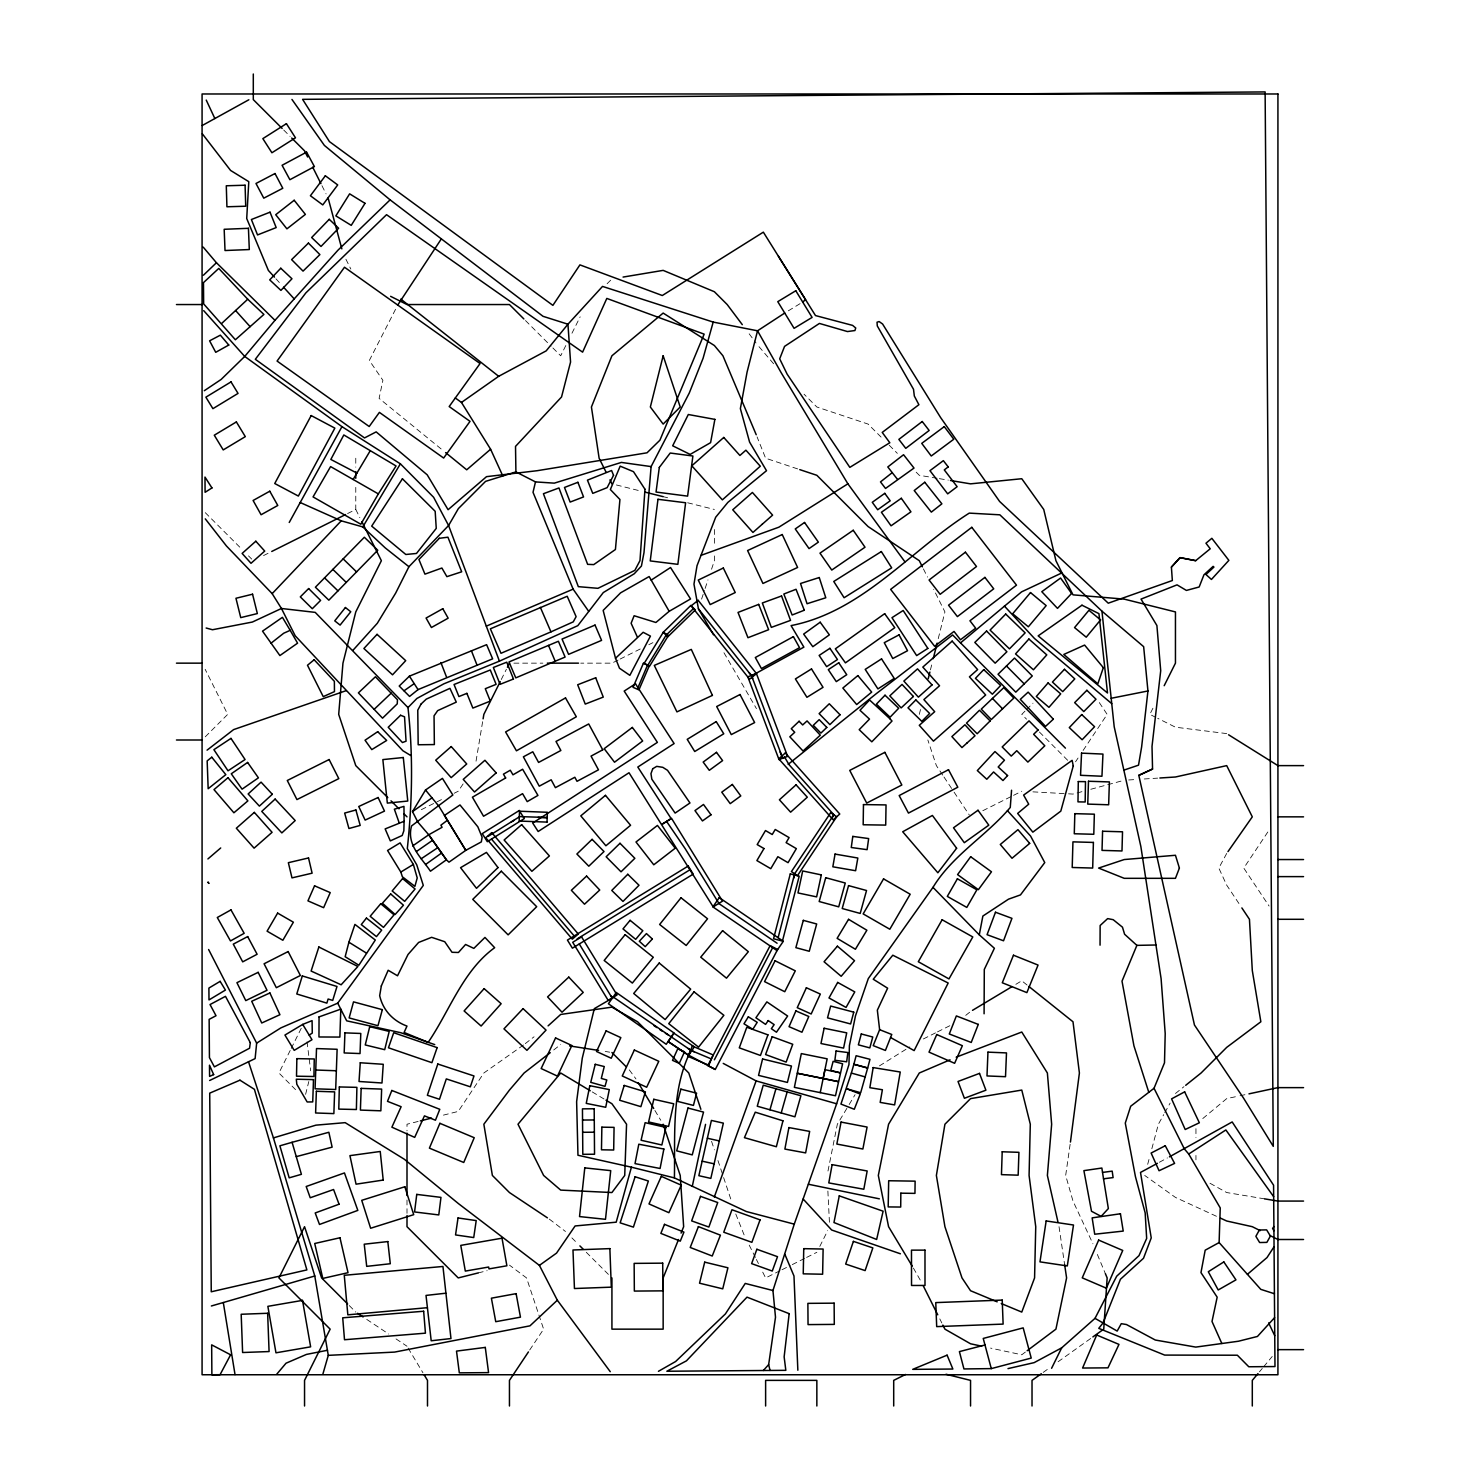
<?xml version="1.0" encoding="UTF-8"?>
<svg xmlns="http://www.w3.org/2000/svg" width="1480" height="1480" viewBox="0 0 1480 1480"><rect width="100%" height="100%" fill="white"/><g stroke="black" fill="none" stroke-linecap="round" stroke-linejoin="round"><path stroke-width="0.75" stroke-dasharray="5 3.75" d="M1070.133 1144.281L1065.674 1175.453L1073 1201.076L1092.925 1243.774M476.042 761.164L483.109 718.836M827.986 1171.013L837.347 1124.227L847.985 1106.504M305.601 1094.349L308.802 1081.547M919.302 714.377L920.986 707.699M930.439 669.83L932.123 663.151M938.246 638.657L944.924 611.924L933.658 589.373M1147.685 1164.316L1149.479 1157.638M1151.847 1148.739L1158.378 1124.227L1163.724 1114.625M701.576 599.123L704.424 590.576M705.127 588.448L707.976 579.901M711.547 569.226L714.377 560.698L714.377 554.001M565.823 345.525L560.698 355.774L552.688 347.763M571.965 333.222L580.16 316.831M290.191 1050.467L278.925 1073L296.536 1090.612M291.227 1048.414L301.457 1027.916M501.257 679.542L506.382 669.293M819.809 1246.401L827.69 1230.639M1152.92 708.236L1149.849 714.377L1155.751 717.338M395.549 309.302L369.334 360.454L382.894 380.323L379.102 398.379L443.871 451.178M1226.698 853.442L1218.817 868.076L1226.698 885.151L1240.61 906.019M1164.797 1112.701L1170.125 1103.1M849.168 1104.524L855.07 1094.682M463.111 783.919L458.227 791.226L454.138 793.28M529.692 1350.019L543.623 1329.151L526.547 1277.925L509.453 1265.123M1075.534 761.812L1078.069 758.019M1083.12 750.434L1107.151 714.377L1098.308 701.095M1267.805 832.019L1243.774 868.076L1269.063 906.019M1259.425 1371.849L1262.274 1368.427M1263.698 1366.725L1272.227 1356.476M607.115 283.735L611.924 278.925M205.276 736.799L227.698 714.377L205.147 669.293M1024.974 711.177L1021.773 714.377L1026.565 719.188M1026.565 709.586L1032.985 703.185M1202.777 1118.547L1226.698 1098.623L1237.835 1096.236M965.737 1015.373L970.547 1011.524M1175.453 1093.498L1184 1086.653M523.513 1044.991L483.849 1073L458.227 1111.425L440.411 1115.883M525.271 1043.622L534.058 1036.795M553.724 1049.967L560.698 1044.547M1025.362 1352.073L1021.773 1354.774L990.583 1348.095M1043.197 1372.404L1048.784 1368.408M1058.089 1361.748L1091.074 1338.198M879.453 1065.878L909.812 1046.915M788.322 310.837L800.902 303.141M1015.854 984.33L1021.773 980.778L1027.064 985.033M1159.395 1162.244L1167.424 1157.915M263.551 555.574L269.693 552.502M347.578 513.56L355.774 509.453L355.774 484.959M618.067 660.08L611.924 663.151L580.734 663.151M620.12 659.062L640.618 648.813M648.813 644.707L652.902 642.653M421.338 809.671L443.889 798.404M982.831 810.707L1011.524 796.351M1013.578 795.334L1021.773 791.226M923.354 1038.96L935.49 1032.892M937.506 1031.875L953.694 1023.79M779.96 1270.746L765.623 1277.925L762.533 1271.783M782.014 1269.729L790.209 1265.622M792.263 1264.605L804.547 1258.463M806.6 1257.427L816.849 1252.302M1081.917 791.671L1073 794.076L1068.542 793.835M1090.816 789.265L1124.227 780.256M418.137 1121.452L407 1124.227L407 1130.905M478.28 1272.911L487.179 1270.691M1240.055 1095.755L1246.734 1094.312M1128.685 779.979L1135.364 779.553M1144.281 778.98L1157.638 778.129M513.912 663.151L542.864 663.151M1032.911 791.856L1066.322 793.706M1226.698 733.599L1175.453 727.198L1157.73 718.318M605.246 1051.466L609.705 1052.169M937.136 478.28L919.302 475.302L916.194 472.194M939.356 478.651L948.273 480.13M1264.567 1198.856L1226.698 1192.547L1209.401 1182.927M616.383 484.959L640.877 491.082M663.151 496.651L667.61 497.761M687.663 502.774L714.377 509.453M797.627 468.901L765.623 458.227L757.076 436.878M1216.449 1216.283L1175.453 1197.413L1144.725 1175.453M592.222 1091.907L604.043 1099.011M549.302 1219.095L565.49 1231.489M366.744 1319.402L388.704 1334.035M396.029 1338.919L407 1346.227M881.081 437.081L868.076 424.075L816.849 407L804.047 394.198M889.221 445.221L897.343 453.343M773.615 363.766L757.39 344.785M1039.386 731.99L1068.19 760.812M525.474 320.55L551.078 346.172M283.735 130.037L290.136 136.438M205.276 512.672L242.11 549.487M248.511 555.888L251.711 559.088M629.259 1069.855L635.956 1078.92M571.89 1237.89L576.701 1242.701M586.302 1252.302L608.724 1274.724M349.262 1305.564L355.774 1312.076M275.983 278.814L280.534 283.827M749.158 333.814L756.002 342.953M942.705 775.095L936.378 765.623L927.849 740M943.981 777L952.824 790.283M954.101 792.188L969.27 814.943M913.401 1268.064L921.356 1282.013M654.882 1110.444L660.783 1120.286M408.147 1348.132L422.947 1372.793M723.961 652.754L756.465 708.661M923.409 568.894L927.498 577.089M939.8 1318.902L941.854 1323.009M321.956 185.685L326.062 193.88M345.913 259.222L350.834 269.064M744.107 1234.894L735.726 1213.878M749.213 1245.142L755.374 1257.427M756.391 1259.48L758.445 1263.587M355.774 509.453L359.862 517.667M1097.364 1254.448L1105.375 1273.651M711.547 1141.302L714.377 1149.849M717.948 1160.524L722.924 1175.453M723.627 1177.599L731.453 1201.076M1059.033 1226.698L1064.62 1264.567M307.045 1041.809L310.671 1070.78M827.875 1191.048L829.429 1222.239M1195.951 1128.685L1195.951 1137.602M1195.951 1155.418L1195.951 1159.876M714.377 529.507L714.377 545.102M407 1199.966L407 1213.322M355.774 458.227L355.774 467.144"/><path stroke-width="1.5" d="M984.089 1013.782L984.293 969.437L994.394 948.273L979.279 934.842L932.992 887.352C952.639 854.996 986.346 835.885 1010.267 807.451L1011.562 790.227M932.992 887.352L868.298 978.595L855.477 1015.872L849.409 1045.657L848.965 1064.49L836.644 1103.784L794.26 1224.145L746.364 1211.546L674.399 1177.895C675.287 1134.938 671.014 1089.965 691.012 1050.282L688.107 1048.487M404.096 821.289L403.855 830.761L402.209 835.479L390.313 840.899L385.151 828.911L404.096 821.289L403.966 806.378L394.365 809.19L399.322 823.232M209.624 1080.493L255.115 1058.607L256.65 1043.141L280.83 1027.916L337.718 1003.144L423.299 885.41L416.768 864.875L407.315 848.558C412.365 801.642 413.197 754.467 407.981 707.57L315.221 612.387L281.459 608.484L252.377 622.044L212.491 629.74L206.146 628.02M1274.428 1293.742L1260.793 1289.358L1219.113 1242.571L1220.242 1207.92L1188.717 1154.03L1184.296 1148.813L1154.03 1088.281L1164.501 1062.807L1165.204 1033.558L1161.097 978.65L1140.858 846.542L1114.199 726.754L1101.953 611.166L999.851 514.818L969.252 513.116C910.237 550.56 862.433 611.591 791.079 625.596L803.88 647.149L752.728 675.158M315.758 1070.022L316.517 1048.562L337.125 1049.283L335.683 1089.52L315.074 1088.799L315.758 1070.022L336.349 1070.762M547.008 822.103L547.396 812.279L519.517 811.225L519.147 821.048L547.027 822.103M1101.953 611.166L1143.652 646.668L1147.944 690.975L1141.635 746.901L1138.527 765.16L1123.857 770.137M784.733 313.039L757.538 330.799L713.193 322.085L703.093 358.253L689.273 393.032L651.107 466.589L643.985 552.651L641.432 566.045L634.273 573.74L603.304 592.555L577.811 625.652L499.426 661.153L443.834 683.834L416.879 698.468L407.981 707.57M1070.447 1142.042L1079.401 1073L1073 1021.773L1028.841 986.439M770.044 1370.443L768.657 1364.616L775.502 1317.218L772.949 1290.523L794.26 1224.145M483.109 718.836L483.849 714.377L500.24 681.596M979.279 934.842L982.868 916.046L1008.546 899.155L1020.479 894.901L1044.751 862.581L1030.617 836.108L1007.418 810.652M823.139 1078.495L838.42 1081.639L797.295 1073.259L823.139 1078.495L827.172 1058.829L801.327 1053.593L794.371 1087.356L835.497 1095.755L842.601 1063.769L833.129 1061.327L830.779 1070.392L840.252 1072.833L824.971 1069.689L820.235 1092.629M692.27 1186.423L705.553 1124.356M707.366 1138.25L711.399 1120.434L723.35 1123.135L710.826 1178.395L698.856 1175.694L707.366 1138.25L719.336 1140.932M352.925 650.349L377.308 623.284L395.66 593.11L408.924 566.711L448.588 525.511L458.375 508.602L485.57 481.37L515.909 471.898L535.482 481.907L533.022 492.322L573.13 589.151L588.615 611.221M928.219 678.746L929.884 672.068M933.233 658.693L937.136 643.115M778.11 937.746L794.649 873.755L833.777 814.796M793.613 878.288L794.464 874.976M348.91 942.224L345.154 956.709L358.863 965.219L375.31 940.022L354.923 924.408L348.91 942.224L366.466 953.12M674.399 1177.895L631.423 1167.184L616.198 1222.184L575.11 1225.958L556.535 1253.116L539.404 1265.382L458.56 1203.703L404.355 1159.265L345.173 1122.654L315.943 1125.152L273.43 1137.898L248.492 1061.641M851.37 1073.074L840.936 1104.08L854.293 1109.26L860.25 1094.053L846.912 1088.855L860.676 1092.721L867.65 1068.116L853.868 1064.268L856.125 1055.721L869.981 1059.329L867.724 1067.876L853.868 1064.268L851.37 1073.074L865.153 1076.922M769.952 1109.796L775.946 1088.744M781.2 1112.96L787.175 1091.907L800.902 1095.755L794.927 1116.808L781.2 1112.96L757.26 1106.226L763.236 1085.173L787.175 1091.907M322.936 1373.902L328.282 1355.347L314.778 1276.001L273.43 1137.898M714.322 1196.968L756.114 1080.899L723.239 1063.399M904.909 561.808L847.892 483.83L781.126 372.627L757.538 330.799L747.067 372.146L740.37 408.628L749.583 442.076L766.51 470.714L727.883 502.368L715.691 517.223L697.024 565.712L693.972 584.156L698.43 608.835L713.527 634.791M678.524 1239.5L663.151 1277.925L663.151 1329.151L611.924 1329.151L611.924 1277.925M681.077 1233.099L683.649 1226.698L680.226 1175.453L663.151 1124.227M879.62 1029.673L873.219 1045.639L885.41 1050.448L891.774 1034.483L879.62 1029.673L877.344 1010.174L887.63 988.196L873.255 979.242L892.792 955.211L948.181 983.016L914.141 1050.597L890.572 1037.517M1155.936 944.999L1136.88 945.369L1122.006 981.129L1133.939 1045.861L1148.795 1092.314L1130.702 1106.226L1125.281 1123.08L1135.456 1176.711L1145.168 1212.879L1146.667 1238.427L1138.989 1255.651L1116.697 1276.204L1095.015 1318.347L1061.678 1347.855L1034.15 1362.636L1007.991 1368.611M637.954 687.645L647.482 665.26M1051.595 1368.279L1061.678 1347.855M507.418 667.258L509.453 663.151M1164.187 685.702L1175.453 663.151L1175.453 611.924L1124.227 599.123L1073 594.849L1055.925 560.698L1043.733 509.453L1021.773 478.724L970.547 483.849L950.493 480.501M397.639 305.213L441.355 238.872M714.377 1059.791L772.653 947.644M715.265 1069.467L777.611 949.476L770.137 945.591L707.792 1065.6L715.265 1069.467L687.812 1054.722L668.165 1041.532L673.752 1033.114L694.324 1046.878L688.644 1055.351L668.072 1041.569M289.229 522.477L341.954 426.647L244.718 356.44L203.704 310.652M378.344 493.895L360.824 524.216L313.057 496.91L330.595 466.589L378.344 493.895L396.048 465.96L343.822 434.954L330.836 459.447L356.902 473.101L370.204 450.771M353.147 479.483L356.902 473.101M300.2 502.516L341.251 520.831L362.804 526.917L400.377 463.832L341.954 426.647M412.643 845.95L428.738 834.776L446.405 859.806L428.738 834.776L417.804 822.066L412.513 811.614L425.519 790.005L442.428 778.369L452.862 795.001L411.57 825.933C406.279 844.543 421.153 857.438 430.458 871.202L446.405 859.806L448.977 862.174L465.793 850.352L481.333 841.898L482.11 837.199L477.837 826.802L460.003 804.954L444.425 815.462L465.793 850.352L438.968 806.304L425.519 790.005M647.704 665.371L666.074 635.235L693.38 608.65M1274.058 1246.752L1267.01 1257.574L1247.418 1274.317M832.593 817.015L833.98 814.925L788.951 764.568L784.308 756.576M528.434 1351.925L509.453 1380.378L509.453 1406M654.049 1025.696L656.898 1027.583M659.729 1029.488L662.559 1031.394M665.408 1033.281L668.387 1034.983M631.423 1167.184L577.959 1155.251L576.627 1101.694L582.269 1058.182L594.312 1008.657L613.701 997.335L690.938 1050.393L711.27 1058.903M1273.91 1226.55L1272.597 1228.437L1273.928 1230.75M1227.975 851.611L1252.302 816.849L1226.698 765.623L1175.453 777L1159.876 777.999M455.322 397.972L449.18 406.556L470.029 421.356L443.649 458.042L379.398 412.384L369.204 426.518L277.075 361.065L344.489 267.233L480.075 363.525L455.322 397.972L461.464 402.449L490.602 449.236L502.83 475.987M1274.613 1317.607L1257.445 1336.458L1238.446 1341.232L1195.766 1347.096L1155.307 1340.029L1126.428 1324.526L1121.285 1323.675L1117.178 1331.075L1095.015 1318.347M1258 1373.551L1252.302 1380.378L1252.302 1406M713.193 322.085L602.527 286.417L567.95 324.213L543.03 316.313L390.11 199.856L338.014 250.139L274.966 320.328L244.718 356.44L221.149 379.435L204.314 390.702M276.704 1374.254L286.029 1363.21L306.434 1354.422L327.524 1350.26M763.347 1370.498L768.657 1364.616M1171.402 567.118L1180.023 557.646L1195.673 560.679L1210.233 548.784L1205.96 543.216L1211.842 538.313L1228.862 560.365L1211.436 579.457L1205.941 574.499L1213.933 567.081L1213.119 566.377L1203.961 574.795L1199.152 586.987L1186.405 590.428L1177.044 584.859L1141.024 599.104L1156.898 625.522L1160.708 670.718L1152.014 746.364L1152.55 769.045L1138.805 775.354L1194.453 1025.011L1243.607 1098.216L1273.281 1146.371L1265.123 91.927L302.586 99.345L329.43 141.599L552.891 305.361L579.92 264.883L662.3 295.519L763.347 232.156L815.499 315.573L852.61 325.397L855.736 328.005L854.922 330.539L847.448 331.557L819.421 323.436L784.567 346.375L779.683 358.826L787.138 374.144L849.835 467.365L889.813 442.742L882.228 432.419L918.895 404.706L914.326 396.011L913.512 389.277L877.288 325.933L877.029 322.214L879.12 321.549L882.58 323.99L940.633 417.582L999.611 501.461L1108.261 603.192L1172.345 580.53L1171.402 567.118L1180.06 557.646L1195.673 560.679M410.719 755.503L402.911 750.767L295.204 635.79L281.459 608.484L272.172 593.647L341.251 520.831M324.564 577.866L315.407 587.209L328.838 600.177L377.752 550.245L364.339 537.259L324.564 577.866L337.976 590.871M1006.474 665.982L1014.522 658.063L1032.282 675.953L1015.78 692.159L998.038 674.251L1006.474 665.982L1024.216 683.89M615.514 658.267L643.153 632.293L650.442 636.104L629.851 675.343L619.473 668.22L615.514 658.267L603.155 610.426L620.582 592.851L649.147 576.553L669.182 611.314L655.899 622.488L634.125 615.736L631.109 623.246L637.344 637.048M409.424 676.157L399.212 686.035L409.572 696.433L418.045 689.606L492.637 658.841L486.605 644.67L409.424 676.157L418.045 689.606M203.426 275.225L216.431 262.737L203.204 247.123M992.488 698.412L981.259 709.124L991.323 719.539L1013.819 698.061L1003.773 687.645L992.488 698.412L1002.552 708.827M374.144 709.327L391.164 693.195L397.473 699.744L397.232 703.87L382.543 718.17L358.401 692.88L375.421 676.785L391.164 693.195M539.404 1265.382L557.331 1300.217L529.97 1325.84L394.605 1352.091L328.282 1355.347M221.871 323.269L247.733 299.238L263.903 314.426L235.376 339.753L203.648 303.9L203.482 282.625L218.763 268.417L247.733 299.238M490.602 449.236L466.718 469.808L445.61 452.603M207.922 858.937L220.705 847.966M788.174 764.346L876.623 693.399L952.639 634.957L960.52 642.894L1021.589 591.852L1061.567 573.056M802.697 302.05L805.564 299.663L778.424 256.262M1185.702 1085.303L1201.076 1073L1226.698 1047.378L1260.849 1021.773L1252.302 970.547L1249.453 919.302L1241.868 907.924M749.158 672.734L752.654 676.712M751.266 675.398L752.691 678.469M271.099 643.153L283.735 633.218L290.191 630.332L297.572 643.171L279.887 655.566L262.534 631.146L282.421 617.345L290.191 630.332M892.237 472.638L880.489 481.907L885.521 488.455L914.011 468.069L903.559 454.73L887.797 466.959L897.454 479.298M548.1 1025.862L560.698 1014.448L611.924 1007.14L637.547 1021.773L688.774 1073L700.873 1109.297M550.245 1052.668L524.105 1073L509.453 1090.076L483.849 1124.227L492.377 1175.453L509.453 1192.547L547.415 1217.836M207.071 750.157L233.618 729.603L346.154 690.66M1148.795 1092.314L1154.03 1088.281M447.33 820.346L440.911 825.174L442.076 827.302L428.738 834.776M1027.157 1350.722L1055.925 1329.151L1066.599 1277.925L1064.62 1264.567M425.574 864.487L441.539 853.072M1041.328 1373.736L1032.023 1380.378L1032.023 1406M1092.888 1336.902L1103.747 1329.151L1107.151 1277.925L1105.375 1273.651M412.513 811.614L431.993 797.868M404.059 690.772L414.197 683.63M461.464 402.449L498.686 376.309L546.176 350.871L567.95 324.213L570.559 362.045L561.53 396.992L515.521 446.387L515.909 471.898M416.509 851.463L432.586 840.288M666.629 821.474L685.221 848.725L718.67 903.004M421.208 858.752L437.673 847.744M651.182 580.123L670.533 567.524L690.549 598.956L669.182 611.314M1188.717 1154.03L1225.866 1129.961L1273.67 1196.691M309.19 1035.075L312.28 1033.095L312.077 1020.645L302.716 1024.401L284.937 1035.057L294.206 1050.356L311.984 1039.718L302.716 1024.401M847.892 483.83L778.85 527.195L701.002 555.37M488.012 836.441L519.758 816.59L547.212 817.496M511.137 822.121L514.041 820.327M577.089 938.968L690.235 869.593M612.239 998.186L611.277 996.133M400.821 872.053L413.364 864.431L400.1 842.86L387.557 850.482L400.821 872.053L402.394 876.808L414.9 886.354L417.231 877.955L413.364 864.431M972.508 1010.341L1011.913 986.698M658.434 1371.312L675.601 1361.526L725.404 1313.926L745.236 1283.438L772.949 1290.523M202.279 125.486L248.844 99.77M1219.113 1242.571L1205.183 1250.193L1200.965 1272.615L1217.17 1297.183L1212.009 1321.474L1221.833 1343.507M1157.379 1163.336L1140.506 1172.438L1151.236 1237.909L1143.504 1258.277L1120.453 1279.238L1103.044 1322.935L1098.77 1328.356L1164.668 1355.088L1237.354 1355.217L1248.787 1366.762L1274.983 1366.558L1273.577 1185.203L1232.174 1121.951L1169.441 1156.842M271.746 551.466L345.525 514.577M905.52 1374.476L893.698 1380.378L893.698 1406M1138.767 775.354L1152.55 769.045M550.967 631.868L573.26 621.859L576.109 616.66L567.21 596.274L490.361 628.815L500.98 653.291L550.967 631.868L540.366 607.374M950.049 1059.828L919.302 1073L888.574 1124.227L878.325 1175.453L888.574 1226.698L912.216 1266.103M956.191 1057.183L1021.773 1032.023L1047.378 1073L1051.651 1124.227L1047.378 1175.453L1058.015 1222.239M499.426 661.153L486.31 626.151L573.13 589.151M555.185 661.227L515.78 677.877L509.009 661.949L558.404 641.265L565.101 657.083L555.185 661.227L548.507 645.41M780.127 752.025L782.772 758.334L751.377 675.324M211.363 1305.989L314.778 1276.001M292.096 1142.301L279.887 1145.816L289.192 1177.84L301.402 1174.324L292.096 1142.301L328.856 1132.274L332.131 1147.148L296.259 1156.639M991.286 1368.611L1031.227 1358.067L1023.18 1327.875L983.238 1338.438L991.286 1368.611L963.942 1368.945L959.41 1351.61L984.995 1344.968M420.357 1120.897L431.494 1118.103M478.28 1272.911L458.227 1277.925L407 1226.698L407 1215.561M1248.972 1093.85L1277.925 1087.633L1303.547 1087.633M1111.166 698.283L1147.944 690.975M623.062 277.075L663.151 270.377L714.377 291.726L727.198 304.547L742.294 324.657M1102.545 1172.438L1112.183 1171.124L1113.108 1177.599L1103.525 1178.802L1101.86 1168.034L1083.897 1170.643L1091.5 1211.269L1101.139 1216.375L1108.354 1208.568L1103.525 1178.802M445.795 1293.206L426.018 1295.426L431.198 1340.769L450.975 1338.549L442.946 1266.473L344.267 1275.298L347.837 1314.832L427.406 1307.691M582.528 1120.045L594.276 1119.953M582.639 1132.293L594.368 1132.2M176.453 304.547L202.076 304.547M176.453 663.151L202.076 663.151M547.323 663.151L578.514 663.151M176.453 740L202.076 740M1303.547 765.623L1277.925 765.623L1228.585 734.783M1277.925 816.849L1303.547 816.849M1277.925 859.547L1303.547 859.547M1277.925 876.623L1303.547 876.623M1277.925 919.302L1303.547 919.302M1303.547 1201.076L1277.925 1201.076L1264.567 1198.856M1303.547 1239.5L1277.925 1239.5L1270.043 1235.56M1277.925 1349.649L1303.547 1349.649M538.017 817.404L547.193 817.755M535.482 481.907L554.297 483.146L621.36 462.426L651.107 466.589M569.596 1045.916L598.567 1050.43M808.432 1184.259L879.361 1198.837M981.684 1346.171L970.547 1343.784L944.924 1329.151L942.871 1325.062M702.168 1161.171L714.119 1163.835M645.336 492.193L663.151 496.651M946.035 1374.254L970.547 1380.378L970.547 1406M756.114 1080.899L836.644 1103.784M900.395 1253.782L831.668 1230.01L803.178 1199.059M799.774 469.623L816.849 475.302L868.076 526.547L919.302 560.698L922.373 566.84M434.75 1044.602L400.895 1032.744L346.69 1020.83L337.718 1003.144M997.187 1301.827L970.547 1290.727L962 1277.925L944.924 1226.698L936.378 1175.453L944.924 1124.227L970.547 1098.623L1021.773 1090.076L1030.302 1124.227L1029.081 1175.453L1035.741 1226.698L1034.576 1277.925L1021.773 1312.076L1001.276 1303.547M690.975 1050.393L694.101 1051.744M1220.538 1218.17L1226.698 1221L1252.302 1226.698L1260.183 1230.639M390.609 296.333L407 304.547L509.453 304.547L523.865 318.94M590.243 1090.742L560.698 1073L518 1124.227L543.623 1175.453L560.698 1190.105L611.924 1192.547L624.726 1175.453L626.558 1124.227L611.924 1103.747L606.005 1100.195M357.605 1313.297L363.081 1316.96M718.744 903.466L777.093 943.241M400.784 299.089L498.686 376.309M408.924 566.711L385.281 547.933L362.804 526.917M390.11 199.856L324.397 145.429L291.949 99.438M1111.739 703.648L1034.52 638.528L1004.42 606.097M1136.88 945.369L1124.597 934.25L1122.469 927.183L1113.201 919.691L1107.651 918.599L1100.139 925.518L1100.047 945.184M332.852 569.393L346.264 582.399M343.157 558.885L356.55 571.89M216.431 262.737L274.966 320.328M282.125 128.427L253.302 99.623L253.302 74M291.726 138.047L304.547 150.849L307.618 156.991M387.797 797.627L355.774 765.623L338.698 714.377L342.953 663.151L355.774 611.924L381.378 560.698L361.916 521.755M390.998 800.828L398.99 808.838M403.8 813.649L407 816.849M611.924 1052.502L626.114 1066.692M579.901 1245.901L583.101 1249.102M347.634 1303.954L321.623 1277.925L304.547 1226.698L278.925 1277.925L330.151 1329.151L304.547 1380.378L304.547 1406M960.52 642.894L1065.434 748.14M400.377 463.832L433.621 497.28L448.588 525.511L486.31 626.151M272.172 593.647L226.44 545.972L205.294 518.87M274.466 277.13L268.38 270.433L246.716 218.522L248.788 181.67L230.584 170.44L202.335 133.829M283.568 287.194L294.206 298.904M235.597 310.522L250.12 326.654M491.49 839.068L574.185 935.952M698.43 608.835L752.451 676.878M557.331 1300.217L610.241 1371.683M579.272 943.981L612.239 998.205M638.324 1082.861L653.698 1108.465M424.075 1374.698L427.498 1380.378L427.498 1406M208.606 949.513L256.65 1043.141M606.005 472.028L599.123 458.227L591.427 407L611.924 355.774L663.151 313.075L714.377 345.525L722.924 355.774L756.225 434.75M609.945 479.909L611.924 483.849M923.409 1286.12L937.746 1314.814M312.743 167.24L320.938 183.631M328.098 197.987L341.843 248.862M1268.656 1322.917L1274.743 1335.7M206.238 100.085L214.859 118.548M784.863 1254.319L793.983 1276.001L797.85 1370.239M471.417 650.774L477.041 665.168M440.874 662.522L446.479 676.934M223.314 1302.567L235.024 1374.569M816.849 1406L816.849 1380.378L765.623 1380.378L765.623 1406M407 1133.144L407 1195.507M355.774 471.602L355.774 478.28M319.051 1016.889L318.959 1036.98L339.864 1037.073L340.807 1009.138L319.051 1016.889M900.839 1193.176L900.71 1207.051L888.185 1206.921L888.685 1180.744L915.121 1181.151L914.955 1193.38L900.839 1193.176M863.469 804.584L863.173 824.767L885.706 825.1L886.039 804.917L863.469 804.584M1078.291 781.57L1077.977 801.864L1085.173 801.994L1085.487 781.644L1078.291 781.57M601.861 1127.168L601.472 1149.793L613.682 1150.015L614.071 1127.371L601.861 1127.168M296.851 1058.644L296.518 1076.201L313.927 1076.515L314.26 1058.958L296.851 1058.644M803.751 1248.658L803.233 1273.836L822.621 1274.225L823.121 1249.046L803.751 1248.658M339.327 1086.949L338.791 1109.112L356.384 1109.519L356.902 1087.356L339.327 1086.949M1074.832 813.667L1074.277 833.758L1093.794 834.276L1094.349 814.185L1074.832 813.667M1093.406 842.435L1092.684 868.057L1072.205 867.484L1072.945 841.861L1093.406 842.435M1102.582 831.242L1102.027 850.39L1121.988 850.963L1122.524 831.797L1102.582 831.242M1002.201 1151.773L1001.461 1174.639L1018.166 1175.176L1018.924 1152.328L1002.201 1151.773M1088.485 781.255L1087.745 804.102L1108.649 804.787L1109.389 781.921L1088.485 781.255M313.501 1079.623L312.724 1101.916L307.156 1101.971L296.814 1084.267L296.315 1079.216L313.501 1079.623M361.157 1088.373L360.399 1110.092L380.86 1110.814L381.637 1089.095L361.157 1088.373M316.368 1091.278L315.61 1112.979L333.87 1113.608L334.628 1091.889L316.368 1091.278M344.933 1032.873L344.174 1052.946L360.029 1053.557L360.787 1033.466L344.933 1032.873M987.956 1052.151L986.994 1075.942L1005.512 1076.7L1006.492 1052.909L987.956 1052.151M1081.547 753.135L1080.548 775.298L1101.953 776.241L1102.952 754.079L1081.547 753.135M360.269 1062.77L359.029 1081.492L381.988 1082.99L383.246 1064.286L360.269 1062.77M644.966 489.251L639.989 560.587L634.865 570.374L597.938 588.318L578.329 586.654L543.419 493.728L558.959 487.956L587.634 564.343L593.758 564.601L615.421 549.505L619.935 499.5L610.352 489.529L620.176 466.144L633.495 471.676L644.966 489.251M584.785 1167.887L579.531 1216.579L605.487 1219.317L610.722 1170.643L584.785 1167.887M789.173 1313.667L784.141 1356.864L785.825 1370.332L666.851 1371.239L686.424 1360.86L747.012 1297.146L789.173 1313.667M416.75 1194.397L414.567 1211.954L438.783 1214.932L440.966 1197.376L416.75 1194.397M657.971 499.296L650.238 560.92L677.859 564.343L685.61 502.756L657.971 499.296M836.071 1051.022L834.868 1060.272L846.653 1061.789L847.874 1052.539L836.071 1051.022M659.303 467.44L656.047 492.045L687.608 496.133L692.899 456.007L670.218 453.028L659.303 467.44M250.305 1042.66L249.565 1048.229L214.397 1066.877L209.439 1057.627L209.143 1019.369L216.024 1015.724L210.031 1004.55L225.478 996.336L250.305 1042.66M852.795 836.404L851.259 847.504L867.114 849.668L868.649 838.568L852.795 836.404M458.023 1217.966L455.544 1234.93L473.73 1237.558L476.209 1220.593L458.023 1217.966M1046.157 1220.945L1039.977 1261.867L1067.302 1265.937L1073.5 1225.014L1046.157 1220.945M873.163 1067.58L869.851 1087.689L882.395 1089.743L880.174 1102.397L894.623 1104.913L900.247 1072.02L873.163 1067.58M381.322 985.976L379.675 995.67C382.913 1010.155 393.051 1020.96 406.982 1026.084L404.096 1032.466L428.183 1042.364C449.717 1010.766 462.87 970.769 494.653 947.7L484.959 937.432L473.841 948.384L465.571 944.481L458.43 952.491L452.011 952.288L444.74 941.724L431.624 937.321L418.618 942.446L408.036 954.47L397.528 975.783L388.167 970.27L381.322 985.976M835.053 854.09L832.833 866.799L855.607 870.721L857.827 858.03L835.053 854.09M832.13 1164.649L828.782 1182.909L863.821 1189.236L867.169 1170.976L832.13 1164.649M714.877 419.377L710.585 442.668L690.143 454.416L672.679 445.795L688.311 414.511L714.877 419.377M788.896 1127.575L784.881 1149.072L805.638 1152.902L809.653 1131.405L788.896 1127.575M841.066 1122.081L836.848 1144.059L862.877 1149.017L867.095 1127.057L841.066 1122.081M663.873 1149.035L660.08 1168.479L635.013 1163.613L638.805 1144.207L663.873 1149.035M839.271 1195.859L833.962 1222.536L876.641 1239.463L883.116 1211.195L839.271 1195.859M589.817 1085.691L586.246 1103.377L605.709 1107.281L609.298 1089.595L589.817 1085.691M824.12 1028.248L820.975 1043.53L843.582 1048.099L846.726 1032.855L824.12 1028.248M821.326 874.902L816.627 896.88L797.979 892.94L802.697 870.962L821.326 874.902M653.772 1099.289L648.61 1121.97L668.553 1126.447L673.715 1103.784L653.772 1099.289M665.889 1127.409L661.856 1144.984L641.081 1140.248L645.132 1122.673L665.889 1127.409M369.723 1026.676L365.246 1044.954L384.707 1049.69L389.203 1031.412L369.723 1026.676M704.702 1262.144L699.541 1283.197L722.74 1288.84L727.92 1267.786L704.702 1262.144M762.57 1058.977L758.537 1075.387L787.416 1082.435L791.467 1066.026L762.57 1058.977M595.238 1064.305L590.742 1082.342L605.005 1086.357L606.8 1079.993L601.305 1078.439L604.265 1066.543L595.238 1064.305M663.151 355.774L650.349 407L663.151 424.075L680.226 407L663.151 355.774M782.957 1120.822L776.352 1146.741L744.44 1137.676L755.263 1112.183L782.957 1120.822M680.856 1089.151L677.711 1101.416L693.436 1105.412L696.581 1093.165L680.856 1089.151M790.283 873.903L773.541 938.764L782.439 941.058L799.2 876.197L790.283 873.903M687.978 1108.039L676.693 1150.848L692.252 1154.881L703.537 1112.091L687.978 1108.039M853.757 1012.154L850.612 1023.957L827.524 1017.852L830.668 1006.048L853.757 1012.154M861.286 1033.965L858.363 1044.843L869.833 1047.895L872.756 1037.017L861.286 1033.965M382.339 1009.674L377.955 1025.714L349.132 1017.926L353.517 1001.867L382.339 1009.674M803.307 920.357L795.87 947.663L809.246 951.27L816.683 923.983L803.307 920.357M825.729 877.696L819.18 901.524L838.716 906.851L845.265 883.024L825.729 877.696M1073.259 765.882L1060.809 811.133L1032.836 832.149L1017.648 813.427L1028.711 804.195L1023.623 795.093L1072.112 760.35L1073.259 765.882M848.558 885.614L842.213 908.516L860.195 913.438L866.54 890.516L848.558 885.614M302.308 975.949L296.777 993.986L326.858 1003.126L328.116 999.019L332.704 1000.424L336.996 986.476L302.308 975.949M624.19 1085.432L619.658 1100.251L640.877 1106.67L645.41 1091.852L624.19 1085.432M318.866 946.996L311.114 971.047L341.14 984.792L357.882 966.477L318.866 946.996M635.105 1176.767L620.139 1222.85L633.403 1227.123L648.37 1181.04L635.105 1176.767M437.803 1064.027L427.368 1095.274L439.486 1099.27L446.312 1078.902L470.344 1086.82L473.988 1075.96L437.803 1064.027M853.387 1241.369L845.672 1264.068L865.115 1270.599L872.849 1247.899L853.387 1241.369M1103.34 667.665L1097.827 683.834L1063.805 654.438L1084.6 645.077L1103.34 667.665M437.137 1047.618L431.901 1062.696L388.463 1047.784L393.699 1032.726L437.137 1047.618M652.736 768.731L650.96 773.688L651.829 779.183L675.12 813.075L689.976 802.974L667.535 770.322L662.781 767.325L656.732 766.363L652.736 768.731M700.502 1196.358L691.641 1220.889L708.865 1227.05L717.726 1202.537L700.502 1196.358M767.935 1034.853L760.443 1055.462L739.279 1047.84L746.79 1027.25L767.935 1034.853M760.054 1219.871L751.877 1242.331L723.757 1232.211L731.952 1209.752L760.054 1219.871M756.872 1249.268L751.618 1263.624L772.264 1271.043L777.518 1256.687L756.872 1249.268M772.172 1036.722L765.586 1054.555L786.158 1062.085L792.744 1044.27L772.172 1036.722M995.485 912.235L987.067 934.694L1003.533 940.78L1011.95 918.34L995.485 912.235M1179.394 868.076L1175.453 878.325L1124.227 878.325L1098.623 868.076L1124.227 859.547L1175.453 855.274L1179.394 868.076M978.28 1024.401L971.232 1042.457L949.291 1033.984L956.358 1015.928L978.28 1024.401M698.394 1226.624L690.216 1247.474L712.232 1256.02L720.427 1235.171L698.394 1226.624M391.83 1090.464L387.501 1101.342L401.136 1106.707L391.886 1127.187L414.696 1137.38L424.446 1115.864L435.453 1120.212L439.782 1109.316L391.83 1090.464M664.483 1224.349L660.857 1233.395L680.282 1241.147L683.927 1232.119L664.483 1224.349M1013.467 955.211L1002.293 982.776L1026.88 992.617L1038.053 965.071L1013.467 955.211M668.22 420.264L659.913 440.207L647.019 452.806L537.092 470.714L486.532 476.652L448.089 509.712L427.202 474.821L376.161 431.882L364.524 437.932L255.319 359.289L305.879 292.874L386.539 214.692L582.602 352.147L606.818 298.424L704.147 334.147L668.22 420.264M439.893 1123.32L429.404 1148.129L463.74 1162.485L474.229 1137.713L439.893 1123.32M692.363 1046.083L687.978 1056.369L708.791 1065.23L713.157 1054.944L692.344 1046.083M1096.698 1335.015L1082.583 1368.038L1107.984 1367.835L1118.973 1344.395L1096.698 1335.015M643.393 663.28L633.033 687.349L638.916 689.865L649.276 665.815L643.393 663.299M1098.659 1240.092L1082.25 1277.851L1106.355 1288.192L1122.746 1250.434L1098.659 1240.092M795.889 1010.914L789.043 1026.676L801.957 1032.226L808.802 1016.483L795.889 1010.914M314.555 885.817L307.951 900.858L323.621 907.684L330.225 892.607L314.555 885.817M936.766 1034.539L929.015 1052.132L954.619 1063.306L962.37 1045.694L936.766 1034.539M661.32 1176.36L648.999 1203.925L668.886 1212.694L681.207 1185.147L661.32 1176.36M677.766 1048.784L672.512 1060.364L679.283 1063.38L684.519 1051.817L677.766 1048.784M806.378 987.752L797.239 1007.677L811.17 1013.985L820.327 994.079L806.378 987.752M606.115 1030.857L596.514 1051.485L611.24 1058.237L620.841 1037.628L606.115 1030.857M634.346 1050.023L622.266 1075.979L646.668 1087.245L658.785 1061.289L634.346 1050.023M555.574 1037.942L541.162 1068.542L557.461 1076.127L571.854 1045.509L555.574 1037.942M775.076 960.761L764.549 981.61L784.77 991.711L795.297 970.843L775.076 960.761M613.534 475.321L607.152 487.641L592.759 493.377L587.449 480.149L611.591 470.529L613.534 475.321M230.603 1354.792L220.058 1374.698L211.881 1374.754L211.659 1344.858L230.603 1354.792M311.189 415.565L274.743 483.516L298.368 496.059L334.85 428.127L311.189 415.565M421.06 704.055L417.767 710.16L418.174 744.755L434.361 744.57L434.047 715.821L437.673 710.622L456.284 702.13L449.939 688.348L426.259 699.134L421.06 704.055M1259.369 1230.01L1255.873 1236.336L1259.628 1242.534L1266.88 1242.386L1270.395 1236.059L1266.639 1229.88L1259.369 1230.01M837.68 982.424L828.985 997.964L846.061 1007.436L854.774 991.896L837.68 982.424M942.131 919.765L918.303 961.723L948.976 978.928L972.786 936.951L942.131 919.765M957.394 878.787L947.311 896.399L966.81 907.425L976.874 889.795L957.394 878.787M277.63 913.105L267.085 931.179L282.865 940.263L293.373 922.188L277.63 913.105M883.56 878.88L863.154 913.9L889.813 929.237L910.182 894.235L883.56 878.88M763.976 848.558L756.89 860.583L770.765 868.686L777.851 856.698L788.045 862.673L796.351 848.632L786.121 842.638L789.099 837.606L775.224 829.485L772.246 834.516L765.493 830.558L757.187 844.581L763.976 848.558M848.558 919.321L837.125 938.338L855.403 949.254L866.873 930.236L848.558 919.321M663.299 632.256L644.244 663.244L649.424 666.426L668.479 635.438L663.299 632.256L690.846 605.394L695.323 609.982L667.721 636.863L663.262 632.274M365.005 203.334L351.241 225.367L335.849 215.876L349.632 193.843L365.005 203.334M748.344 1016.816L743.977 1023.79L752.839 1029.284L757.205 1022.329L748.344 1016.816M402.43 478.78L371.702 526.121L405.816 554.482L416.472 553.465L436.249 528.397L435.175 511.303L402.43 478.78M830.65 812.705L791.412 871.609L797.48 875.642L836.7 816.738L830.632 812.705M719.243 897.62L712.898 906.907L776.963 950.586L783.309 941.28L719.243 897.62M768.213 1020.571L765.586 1024.401L755.91 1017.796L766.862 1001.886L787.619 1016.02L776.463 1032.208L771.358 1028.692L774.151 1024.623L768.213 1020.571M616.291 992.507L608.41 1003.755L666.222 1044.288L674.103 1033.04L616.291 992.507M970.677 856.735L957.579 874.606L978.373 889.684L991.47 871.794L970.677 856.735M325.341 175.769L310.411 195.749L322.769 204.906L337.699 184.926L325.341 175.769M956.617 848.244L937.858 872.774L902.707 831.76L932.4 815.462L956.617 848.244M366.448 918.081L361.268 924.575L376.457 936.618L381.674 930.143L366.448 918.081M694.046 991.841L668.757 1023.679L698.56 1047.137L723.868 1015.298L694.046 991.841M345.414 607.522L334.757 620.86L340.104 625.096L350.76 611.758L345.414 607.522M681.004 897.768L659.636 924.482L686.184 945.48L707.551 918.766L681.004 897.768M625.115 934.657L604.173 960.464L632.349 983.072L653.291 957.283L625.115 934.657M722.591 930.68L700.725 957.172L726.495 978.169L748.344 951.677L722.591 930.68M630.11 920.32L622.988 928.904L635.697 939.356L642.838 930.735L630.11 920.32M1100.583 619.898L1086.227 637.196L1074.554 627.594L1088.928 610.297L1100.583 619.898M659.229 963.036L633.699 993.469L665.13 1019.572L690.679 989.121L659.229 963.036M380.73 903.744L370.167 916.287L383.486 927.405L394.05 914.825L380.73 903.744M402.579 878.584L392.182 890.96L404.688 901.357L415.085 888.981L402.579 878.584M1030.505 592.574L1012.672 613.774L1028.341 626.798L1046.175 605.616L1030.505 592.574M837.403 946.183L824.064 961.76L841.177 976.282L854.534 960.705L837.403 946.183M1048.043 682.965L1036.314 696.47L1048.95 707.348L1060.697 693.861L1048.043 682.965M390.683 893.938L382.395 903.226L395.123 914.492L403.448 905.205L390.683 893.938M484.127 988.64L464.11 1010.951L481.111 1026.029L501.147 1003.717L484.127 988.64M1028.896 639.027L1015.539 653.92L1033.428 669.774L1046.786 654.882L1028.896 639.027M890.165 718.984L892.015 721.038L871.812 741.813L859.196 729.677L869.5 719.095L859.973 710.289L869.574 699.985L890.165 718.984M1007.584 775.557L1002.977 780.534L993.58 771.968L986.79 779.257L977.337 770.562L994.967 751.562L1004.458 760.239L998.186 766.991L1007.584 775.557M652.347 938.986L645.225 946.663L639.323 941.243L646.446 933.584L652.347 938.986M377.067 634.346L363.895 648.499L392.533 674.824L405.705 660.654L377.067 634.346M523.069 1008.639L503.959 1028.859L526.936 1050.338L546.046 1030.117L523.069 1008.639M1071.612 593.443L1057.497 608.373L1041.791 591.704L1060.586 578.033L1071.612 593.443M1064.472 669.293L1052.447 682.04L1062.733 691.641L1074.776 678.913L1064.472 669.293M280.775 268.232L269.712 279.868L280.923 290.394L291.967 278.758L280.775 268.232M983.738 669.626L975.45 678.34L992.358 694.212L1000.647 685.499L983.738 669.626M1081.714 714.562L1069.282 727.605L1082.139 739.741L1094.571 726.699L1081.714 714.562M439.338 538.295L418.933 559.533L424.945 574.148L441.891 568.024L446.886 576.645L461.686 571.798L447.922 537.203L439.338 538.295M329.245 219.317L311.651 237.521L321.012 246.457L338.606 228.235L329.245 219.317M885.022 695.212L876.401 704.147L890.072 717.208L898.693 708.254L885.022 695.212M1005.716 614.052L990.064 630.091L1009.471 648.869L1025.14 632.866L1005.716 614.052M627.779 874.273L611.777 890.442L622.988 901.45L639.009 885.262L627.779 874.273M915.843 699.929L907.999 707.847L921.799 721.352L929.644 713.452L915.843 699.929M1086.875 690.291L1074.665 702.63L1083.786 711.566L1095.995 699.226L1086.875 690.291M308.636 588.559L300.311 596.884L312.299 608.724L320.605 600.418L308.636 588.559M990.139 720.927L977.152 733.747L966.495 723.091L979.483 710.252L990.139 720.927M501.332 871.202L472.768 899.359L508.121 934.861L536.685 906.704L501.332 871.202M308.432 243.09L291.615 259.629L303.049 271.118L319.884 254.597L308.432 243.09M620.009 843.285L606.153 856.772L621.027 871.812L634.846 858.308L620.009 843.285M1038.053 730.01L1033.632 734.302L1044.806 745.791L1027.879 762.089L1016.779 750.712L1011.229 756.095L1002.201 746.938L1029.044 720.852L1038.053 730.01M400.581 715.265L388.204 727.272L402.43 742.535L406.057 741.202L404.539 716.82L400.581 715.265M840.048 714.766L829.891 724.608L819.125 713.619L829.281 703.777L840.048 714.766M986.587 631.035L974.82 642.431L995.152 663.17L1006.899 651.755L986.587 631.035M826.802 727.42L820.901 733.1L813.279 725.311L819.199 719.632L826.802 727.42M498.002 867.576L476.505 888.315L460.576 867.687L486.457 852.388L498.002 867.576M592.111 839.345L576.885 854.016L588.799 866.207L604.007 851.537L592.111 839.345M799.108 721.26L791.264 728.715L794.723 732.304L789.821 736.799L803.048 751.008L820.29 735.153L807.062 720.927L802.678 724.96L799.108 721.26M586.58 876.086L571.373 890.294L584.508 904.206L599.733 890.016L586.58 876.086M568.783 977.115L547.582 996.91L562.03 1012.227L583.231 992.414L568.783 977.115M913.382 696.47L901.154 707.903L889.795 695.859L902.042 684.426L913.382 696.47M275.132 799.071L261.757 811.41L281.848 832.907L295.204 820.568L275.132 799.071M1053.335 719.188L1045.509 726.403L1020.312 699.356L1028.138 692.14L1053.335 719.188M272.32 794.279L259.389 806.119L248.141 793.965L261.072 782.125L272.32 794.279M966.847 743.145L961.945 747.585L951.88 736.596L964.942 724.774L975.005 735.782L966.847 743.145M796.055 784.826L779.405 799.792L790.616 812.168L807.303 797.202L796.055 784.826M932.03 684.907L918.377 697.135L903.855 681.077L917.526 668.868L932.03 684.907M255.818 541.218L242.128 553.428L251.008 563.307L264.716 551.078L255.818 541.218M785.288 753.005L778.758 758.833L833.24 819.846L839.771 814.019L785.288 753.005M723.757 437.451L691.808 465.812L722.37 499.87L760.295 466.2L745.902 450.179L739.908 455.47L723.757 437.451M952.158 641.118L922.817 667.091L939.541 685.758L923.89 699.596L934.694 711.695L919.284 725.311L933.455 741.147L985.661 694.99L969.437 676.841L977.614 669.589L952.158 641.118M762.33 524.16L752.95 532.449L732.748 509.786L752.413 492.452L772.597 515.133L762.33 524.16M496.17 772.893L474.507 792.004L463.24 779.387L484.941 760.276L496.17 772.893M254.338 812.39L236.338 828.226L254.079 848.151L272.079 832.315L254.338 812.39M451.233 746.568L435.712 760.202L451.178 777.629L466.718 763.976L451.233 746.568M521.645 824.656L504.125 840.011L531.875 871.313L549.395 855.94L521.645 824.656M491.73 832.63L485.736 837.754L572.298 939.153L578.291 934.028L491.73 832.63M227.976 777.721L213.99 789.617L233.896 812.779L247.882 800.884L227.976 777.721M1029.673 843.397L1012.024 858.271L1000.295 844.488L1017.944 829.651L1029.673 843.397M605.468 795.352L580.789 815.869L605.894 845.765L630.573 825.266L605.468 795.352M857.864 675.601L842.841 688.034L856.68 704.554L871.683 692.104L857.864 675.601M314.149 659.765L307.489 665.26L323.232 696.636L334.462 691.623L334.369 681.318L314.149 659.765M211.77 757.205L207.163 760.887L208.162 788.711L225.829 774.651L211.77 757.205M698.135 600.325L691.16 605.857L749.565 679.191L756.521 673.64L698.135 600.307M924.76 482.258L914.215 490.546L931.327 512.117L941.872 503.829L924.76 482.258M294.187 200.263L275.724 214.711L286.917 228.845L305.38 214.397L294.187 200.263M948.199 466.903L944.296 469.9L957.135 486.698L947.681 493.858L929.958 470.677L943.352 460.65L948.199 466.903M675.232 848.207L653.772 864.783L635.993 841.99L657.453 825.433L675.232 848.207M922.225 421.523L898.86 439.394L905.76 448.348L929.144 430.477L922.225 421.523M971.786 527.324L890.646 589.373L934.62 646.26L954.027 631.442L960.464 639.785L975.653 628.168L969.937 620.768L1016.501 585.155L971.786 527.324M965.423 552.188L929.07 580.012L940.133 594.312L976.504 566.526L965.423 552.188M984.903 577.385L948.551 605.191L957.394 616.605L993.727 588.818L984.903 577.385M632.33 727.438L604.192 748.677L614.515 762.219L642.653 740.981L632.33 727.438M944.277 426.61L921.744 443.371L931.253 456.007L953.786 439.227L944.277 426.61M716.487 752.34L703.167 762.071L709.29 770.322L722.591 760.609L716.487 752.34M732.341 784.456L721.759 792.17L730.213 803.64L740.777 795.926L732.341 784.456M711.01 814.796L702.463 820.938L694.971 810.596L703.5 804.473L711.01 814.796M884.781 493.34L872.275 502.293L877.696 509.749L890.183 500.813L884.781 493.34M820.198 622.211L803.659 634.087L812.816 646.705L829.355 634.846L820.198 622.211M978.003 810.263L953.509 827.783L964.294 842.693L988.788 825.174L978.003 810.263M884.67 613.682L835.349 648.832L845.432 662.855L894.771 627.687L884.67 613.682M901.32 498.279L881.414 512.265L891.053 525.807L910.94 511.821L901.32 498.279M1081.973 605.209L1038.164 635.864L1107.503 692.991L1098.937 613.645L1081.973 605.209M247.604 762.441L231.287 773.781L242.072 789.173L258.408 777.832L247.604 762.441M804.547 522.477L795.26 528.934L809.042 548.599L818.366 542.143L804.547 522.477M853.239 530.265L819.976 553.15L831.76 570.059L865.005 547.212L853.239 530.265M377.696 731.693L365.042 740.222L371.776 749.601L386.668 740.463L377.696 731.693M230.972 738.39L213.897 749.676L228.013 770.803L245.07 759.536L230.972 738.39M829.91 648.314L819.143 655.437L826.654 666.666L837.458 659.543L829.91 648.314M838.753 662.763L828.301 669.663L836.293 681.614L846.745 674.713L838.753 662.763M635.457 683.779L624.19 691.086L657.379 742.387L532.707 823.047L538.165 831.501L629.019 772.745L713.193 906.889L722.536 901.135L671.568 818.403L662.226 824.157L671.125 818.57L637.806 767.047L674.121 743.552L635.457 683.779M881.543 658.896L865.208 669.385L877.918 688.903L894.235 678.413L881.543 658.896M927.831 648.407L916.657 655.603L891.977 617.678L903.17 610.5L927.831 648.407M211.954 487.938L205.091 492.304L204.98 477.078L211.954 487.938M286.417 123.672L262.848 138.621L271.913 152.755L295.482 137.806L286.417 123.672M1223.831 1261.922L1208.309 1271.745L1218.207 1289.968L1235.948 1279.867L1223.831 1261.922M881.34 551.559L833.758 581.474L844.1 597.735L891.682 567.839L881.34 551.559M519.277 810.504L482.276 833.61L487.327 841.676L524.309 818.57L519.258 810.504M811.502 668.942L795.408 678.932L806.933 697.302L823.028 687.331L811.502 668.942M208.791 883.338L208.088 882.21L208.791 883.338M688.219 866.041L567.432 940.096L572.409 948.181L693.195 874.125L688.219 866.041M716.227 721.611L687.22 739.334L694.731 751.507L723.757 733.784L716.227 721.611M581.566 936.896L572.705 942.298L608.188 1000.369L617.03 994.967L581.566 936.896M231.01 381.896L205.868 397.177L212.917 408.665L238.039 393.403L231.01 381.896M795.796 290.746L777.777 301.661L794.076 328.338L812.095 317.404L795.796 290.746M236.375 421.93L214.286 435.213L223.221 449.92L245.31 436.637L236.375 421.93M220.131 981.351L208.902 988.067L208.995 999.925L225.423 990.064L220.131 981.351M505.642 777.962L472.416 797.202L483.553 816.239L522.57 793.668L527.213 801.624L537.943 795.426L522.625 769.249L512.968 774.817L510.286 770.229L503.441 774.17L505.642 777.962M565.508 697.931L505.605 731.952L516.446 750.804L576.331 716.783L565.508 697.931M228.771 345.043L215.728 352.314L209.605 340.825L220.353 335.164L228.771 345.043M442.798 608.706L426.074 618.048L431.42 627.52L448.144 618.178L442.798 608.706M230.972 909.885L217.301 917.508L230.473 940.947L244.163 933.325L230.972 909.885M269.786 491.212L253.099 500.48L261.091 514.744L277.778 505.476L269.786 491.212M793.391 636.64L755.318 657.527L761.442 668.553L799.533 647.666L793.391 636.64M602.73 749.824L591.038 756.114L598.475 769.822L577.015 781.311L574.832 777.259L555.407 787.656L551.171 779.793L539.257 786.176L523.384 756.817L532.8 751.785L538.591 762.441L560.865 750.49L555.999 741.462L588.707 723.961L602.73 749.824M1184.648 1091.852L1171.586 1098.863L1185.203 1129.517L1199.355 1122.765L1184.648 1091.852M306.582 152.144L282.088 165.279L289.895 179.709L314.407 166.593L306.582 152.144M899.045 634.865L884.263 642.69L892.755 658.545L907.536 650.738L899.045 634.865M247.678 936.581L233.285 944.148L242.702 961.852L257.113 954.267L247.678 936.581M948.495 769.711L899.174 795.574L908.461 813.094L957.801 787.212L948.495 769.711M275.002 173.53L255.985 183.483L263.773 198.172L282.791 188.274L275.002 173.53M1165.26 1145.742L1151.126 1153.05L1159.062 1170.736L1174.602 1163.391L1165.26 1145.742M740.019 694.527L716.69 706.534L731.287 734.598L754.634 722.573L740.019 694.527M884.874 752.34L849.742 770.396L866.707 803.067L901.838 785.01L884.874 752.34M288.137 951.566L264.088 963.776L276.335 987.697L300.385 975.486L288.137 951.566M329.115 759.536L287.286 780.496L296.943 799.588L338.791 778.628L329.115 759.536M258.168 972.342L236.929 982.683L245.773 1000.61L267.011 990.286L258.168 972.342M723.332 568.024L698.264 580.067L710.178 604.58L735.245 592.537L723.332 568.024M378.103 797.516L358.752 806.508L365.135 820.087L384.486 811.096L378.103 797.516M712.417 695.397L676.934 711.88L654.29 665.408L691.308 649.405L712.417 695.397M782.236 534.539L747.585 550.541L762.94 583.471L797.609 567.469L782.236 534.539M269.897 992.951L251.711 1001.276L261.738 1022.995L279.923 1014.707L269.897 992.951M213.656 1074.61L209.587 1076.386L209.494 1065.193L213.656 1074.61M239.945 1080.178L209.716 1093.147L211.251 1291.781L306.878 1269.914L254.412 1089.317L239.945 1080.178M595.034 625.078L562.03 639.064L568.579 654.364L601.583 640.377L595.034 625.078M947.089 1355.162L912.716 1369.352L952.88 1369.037L947.089 1355.162M466.885 693.362L458.911 696.562L454.046 684.5L490.287 669.977L496.115 684.352L485.292 688.699L490.305 701.095L472.86 708.087L466.885 693.362M513.468 679.024L500.074 684.334L493.358 667.48L506.752 662.189L513.468 679.024M270.026 212.177L251.396 219.521L257.538 234.931L276.187 227.587L270.026 212.177M804.306 610.223L792.133 614.995L783.827 594.035L796.037 589.28L804.306 610.223M758.685 604.377L738.021 612.424L747.955 637.713L768.638 629.703L758.685 604.377M595.7 677.766L577.681 684.759L585.248 704.091L603.266 697.099L595.7 677.766M577.903 482.295L564.49 487.457L570.133 502.072L583.546 496.929L577.903 482.295M756.428 673.567L747.826 676.804L779.016 759.61L787.619 756.373L756.428 673.567M979.501 1073.389L958.023 1081.473L964.405 1098.271L985.902 1090.187L979.501 1073.389M339.05 1204.22L315.203 1212.971L319.495 1224.46L357.827 1210.399L344.452 1172.937L306.193 1186.498L310.226 1197.764L333.574 1189.513L339.05 1204.22M781.551 595.977L762.33 602.989L771.339 627.39L790.542 620.379L781.551 595.977M819.254 577.533L800.532 583.49L807.044 603.729L825.785 597.772L819.254 577.533M404.836 1186.757L361.731 1200.336L370.629 1228.252L413.716 1214.673L404.836 1186.757M355.903 809.986L344.655 813.075L348.929 828.523L360.195 825.415L355.903 809.986M252.562 594.202L235.949 598.272L240.74 617.623L257.354 613.571L252.562 594.202M308.525 857.956L288.36 862.692L291.986 877.88L312.114 873.182L308.525 857.956M339.975 1237.761L314.722 1243.496L322.788 1278.424L348.022 1272.689L339.975 1237.761M516.113 1293.649L491.397 1298.182L495.745 1321.696L520.461 1317.163L516.113 1293.649M502.016 1238.187L460.779 1245.383L465.312 1271.098L488.659 1267.028L488.992 1268.897L506.882 1265.789L502.016 1238.187M302.512 1300.383L267.861 1306.341L275.964 1352.812L310.634 1346.837L302.512 1300.383M383.209 1180.06L356.051 1184.185L349.928 1155.639L380.231 1151.477L383.209 1180.06M1120.434 1213.767L1092.148 1217.873L1094.719 1234.227L1123.227 1231.083L1120.434 1213.767M485.292 1347.411L456.506 1351.111L459.318 1372.848L488.566 1372.626L485.292 1347.411M387.815 1241.572L364.228 1244.199L366.707 1266.362L390.295 1263.735L387.815 1241.572M403.3 757.52L382.858 759.591L387.335 803.104L407.759 801.05L403.3 757.52M423.65 1311.243L342.713 1317.811L344.507 1339.733L425.445 1333.166L423.65 1311.243M248.436 228.309L224.183 229.289L225.016 250.527L249.306 249.546L248.436 228.309M1002.219 1300.088L935.767 1302.604L936.692 1326.617L1003.126 1324.101L1002.219 1300.088M609.871 1248.62L572.982 1249.989L574.443 1288.525L611.314 1287.156L609.871 1248.62M267.639 1313.278L241.185 1314.258L242.609 1352.517L269.082 1351.555L267.639 1313.278M245.088 185.222L226.292 185.777L226.921 206.774L245.717 206.22L245.088 185.222M594.183 1108.761L582.454 1108.853L582.805 1154.326L594.535 1154.234L594.183 1108.761M662.707 1263.161L634.143 1263.383L634.346 1291.078L662.929 1290.856L662.707 1263.161M834.128 1303.159L807.877 1303.362L808.043 1324.6L834.295 1324.397L834.128 1303.159M1277.925 93.98L202.076 93.98L202.076 1374.754L1277.925 1374.754L1277.925 93.98M924.982 1250.138L911.476 1250.138L911.532 1285.473L925 1285.454L924.982 1250.138"/></g></svg>
